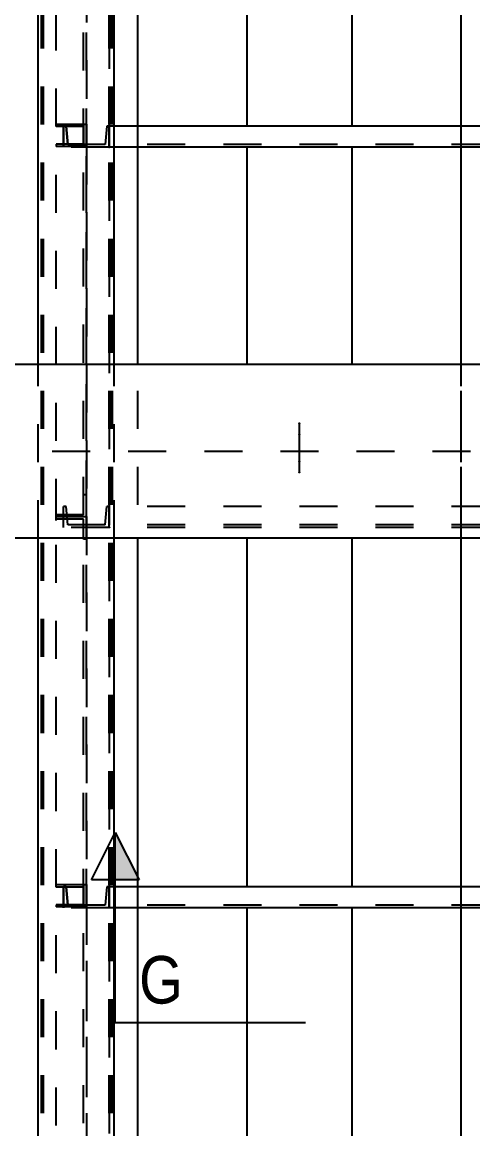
# Model space of a CAD drawing. Header units: millimetres. Extents: x 149919 to 150445, y 136651 to 136866.
# Drawn here: x 150262.134 to 150263.319, y 136805.993 to 136808.904 of the extents above; entities that cross this region are included whole.
import ezdxf

# ---------------------------------------------------------------- set-up
doc = ezdxf.new("R2010")
doc.units = ezdxf.units.MM
doc.header["$LTSCALE"] = 0.25
for name, pattern in [('CENTER', [50.8, 31.75, -6.35, 6.35, -6.35]), ('XKITLINE00', [0]), ('XKITLINE02', [4, 2, -2]), ('XKITLINE03', [6, 3, -1, 1, -1])]:
    doc.linetypes.add(name, pattern=pattern)
doc.styles.add('ARIAL', font='arial.ttf')

# ---------------------------------------------------------------- blocks, each defined once
blk = doc.blocks.new('çatıı')
at = {"color": 1, "linetype": 'XKITLINE03'}
for p, q in [((12049.01, 16103.17), (12049.01, 15406.22)), ((12055.01, 16090.89), (12055.01, 15406.22)), ((12147.49, 15406.22), (12147.49, 16090.89)), ((12049.01, 15923.03), (12049.01, 15826.29)), ((12049.01, 15820.48), (12049.01, 15723.03)), ((12055.01, 15820.28), (12055.01, 15820.28)), ((12154.99, 15820.28), (12055.01, 15820.28)), ((12049.01, 15723.03), (12049.01, 15626.29)), ((12055.01, 15720.28), (12055.01, 15720.28)), ((12154.99, 15720.28), (12055.01, 15720.28)), ((12049.01, 15620.48), (12049.01, 15523.03)), ((12055.01, 15620.28), (12055.01, 15620.28)), ((12154.99, 15620.28), (12055.01, 15620.28))]:
    blk.add_line(p, q, dxfattribs=at)
at = {"color": 116, "linetype": 'XKITLINE02', "true_color": 0x136734}
for p, q in [((12037.16, 15406.22), (12037.16, 16090.12)), ((12037.69, 15406.22), (12037.69, 16090.06)), ((12054.93, 15406.22), (12054.93, 16090.06)), ((12055.01, 15406.22), (12055.01, 16090.89)), ((12055.46, 15406.22), (12055.46, 16090.12)), ((12055.86, 15406.22), (12055.86, 16090.89)), ((12147.49, 15406.22), (12147.49, 16090.89)), ((12062.51, 15406.22), (12062.51, 16028.83)), ((12147.49, 15406.22), (12147.49, 15976.69)), ((12041.01, 15825.71), (12041.01, 15923.03)), ((12048.21, 15820.46), (12048.21, 15922.44)), ((12049.01, 15820.46), (12049.01, 15920.98)), ((12049.01, 15826.29), (12041.01, 15826.29)), ((12048.21, 15825.71), (12041.01, 15825.71)), ((12043.69, 15825.78), (12043.01, 15825.78)), ((12043.01, 15820.28), (12043.01, 15825.78)), ((12043.01, 15825.78), (12043.01, 15820.28)), ((12044.07, 15820.98), (12043.69, 15825.78)), ((12043.69, 15825.78), (12044.07, 15820.98)), ((12049.01, 15826.28), (12048.21, 15826.28)), ((12048.21, 15826.28), (12048.21, 15821.06)), ((12048.21, 15723.61), (12048.21, 15826.28)), ((12049.01, 15826.28), (12049.01, 15820.48)), ((12049.01, 15727.93), (12049.01, 15826.28)), ((12054.33, 15825.78), (12053.95, 15820.98)), ((12054.33, 15825.78), (12053.95, 15820.98)), ((12055.01, 15825.78), (12054.33, 15825.78)), ((12055.01, 15825.78), (12055.01, 15820.28)), ((12055.01, 15825.78), (12055.01, 15820.28)), ((12062.51, 15825.78), (12055.01, 15825.78)), ((12055.01, 15820.28), (12055.01, 15825.78)), ((12154.99, 15825.78), (12147.49, 15825.78)), ((12048.21, 15821.06), (12041.01, 15821.06)), ((12041.01, 15821.06), (12041.01, 15820.48)), ((12041.01, 15723.03), (12041.01, 15821.06)), ((12049.01, 15820.48), (12041.01, 15820.48)), ((12055.01, 15820.28), (12043.01, 15820.28)), ((12053.95, 15820.98), (12044.07, 15820.98)), ((12049.01, 15820.46), (12048.21, 15820.46)), ((12049.01, 15723.03), (12049.01, 15820.48)), ((12154.99, 15820.98), (12055.01, 15820.98)), ((12062.51, 15820.28), (12055.01, 15820.28)), ((12154.99, 15820.28), (12147.49, 15820.28)), ((12036.31, 15717.45), (12036.31, 15763.1)), ((12056.31, 15717.45), (12056.31, 15763.1)), ((12062.51, 15406.22), (12062.51, 15763.1)), ((12147.49, 15717.45), (12147.49, 15763.1)), ((12049.01, 15728.83), (12048.21, 15728.83)), ((12043.69, 15725.78), (12043.01, 15725.78)), ((12043.01, 15720.28), (12043.01, 15725.78)), ((12043.01, 15720.28), (12043.01, 15725.78)), ((12044.07, 15720.98), (12043.69, 15725.78)), ((12044.07, 15720.98), (12043.69, 15725.78)), ((12053.95, 15720.98), (12054.33, 15725.78)), ((12053.95, 15720.98), (12054.33, 15725.78)), ((12055.01, 15725.78), (12054.33, 15725.78)), ((12055.01, 15720.28), (12055.01, 15725.78)), ((12055.01, 15720.28), (12055.01, 15725.78)), ((12154.99, 15725.78), (12055.01, 15725.78)), ((12055.01, 15720.28), (12055.01, 15725.78)), ((12048.21, 15723.61), (12041.01, 15723.61)), ((12041.01, 15722.1), (12041.01, 15723.03)), ((12049.01, 15723.03), (12041.01, 15723.03)), ((12049.01, 15723.03), (12041.01, 15723.03)), ((12049.01, 15717.2), (12049.01, 15723.03)), ((12048.21, 15722.44), (12041.01, 15722.44)), ((12041.01, 15625.71), (12041.01, 15722.1)), ((12055.01, 15720.28), (12043.01, 15720.28)), ((12053.95, 15720.98), (12044.07, 15720.98)), ((12048.21, 15717.2), (12048.21, 15722.44)), ((12048.21, 15620.46), (12048.21, 15722.1)), ((12049.01, 15620.46), (12049.01, 15722.1)), ((12154.99, 15720.98), (12055.01, 15720.98)), ((12154.99, 15720.28), (12055.01, 15720.28)), ((12049.01, 15717.2), (12048.21, 15717.2)), ((12049.01, 15626.29), (12041.01, 15626.29)), ((12048.21, 15625.71), (12041.01, 15625.71)), ((12043.69, 15625.78), (12043.01, 15625.78)), ((12043.01, 15620.28), (12043.01, 15625.78)), ((12043.01, 15625.78), (12043.01, 15620.28)), ((12044.07, 15620.98), (12043.69, 15625.78)), ((12043.69, 15625.78), (12044.07, 15620.98)), ((12049.01, 15626.28), (12048.21, 15626.28)), ((12048.21, 15626.28), (12048.21, 15621.06)), ((12048.21, 15523.61), (12048.21, 15626.28)), ((12049.01, 15626.28), (12049.01, 15620.48)), ((12049.01, 15626.28), (12049.01, 15528.83)), ((12054.33, 15625.78), (12053.95, 15620.98)), ((12054.33, 15625.78), (12053.95, 15620.98)), ((12055.01, 15625.78), (12054.33, 15625.78)), ((12055.01, 15625.78), (12055.01, 15620.28)), ((12055.01, 15625.78), (12055.01, 15620.28)), ((12062.51, 15625.78), (12055.01, 15625.78)), ((12055.01, 15620.28), (12055.01, 15625.78)), ((12154.99, 15625.78), (12147.49, 15625.78)), ((12048.21, 15621.06), (12041.01, 15621.06)), ((12041.01, 15621.06), (12041.01, 15620.48)), ((12041.01, 15523.03), (12041.01, 15621.06)), ((12053.95, 15620.98), (12044.07, 15620.98)), ((12154.99, 15620.98), (12055.01, 15620.98)), ((12049.01, 15620.48), (12041.01, 15620.48)), ((12055.01, 15620.28), (12043.01, 15620.28)), ((12049.01, 15620.46), (12048.21, 15620.46)), ((12049.01, 15620.48), (12049.01, 15523.03)), ((12062.51, 15620.28), (12055.01, 15620.28)), ((12154.99, 15620.28), (12147.49, 15620.28))]:
    blk.add_line(p, q, dxfattribs=at)
at = {"color": 7, "linetype": 'XKITLINE00'}
for p, q in [((12036.31, 15763.1), (12036.31, 16012.92)), ((12056.31, 15763.1), (12056.31, 16000.65)), ((12062.51, 15763.1), (12062.51, 15996.85)), ((12147.49, 15763.1), (12147.49, 15944.72)), ((12147.49, 15825.78), (12062.51, 15825.78)), ((12147.49, 15820.28), (12062.51, 15820.28)), ((12036.31, 15406.22), (12036.31, 15717.45)), ((12056.31, 15406.22), (12056.31, 15717.45)), ((12062.51, 15406.22), (12062.51, 15717.45)), ((12147.49, 15438.02), (12147.49, 15717.45)), ((12147.49, 15625.78), (12062.51, 15625.78)), ((12147.49, 15620.28), (12062.51, 15620.28))]:
    blk.add_line(p, q, dxfattribs=at)
at = {"color": 8, "linetype": 'XKITLINE00'}
for p, q in [((12091.2, 15920.28), (12091.2, 15825.78)), ((12118.8, 15920.28), (12118.8, 15825.78)), ((12091.2, 15820.28), (12091.2, 15763.1)), ((12118.8, 15820.28), (12118.8, 15763.1)), ((12182.19, 15763.1), (12027.8, 15763.1)), ((12182.19, 15717.45), (12027.8, 15717.45)), ((12091.2, 15717.45), (12091.2, 15625.78)), ((12118.8, 15717.45), (12118.8, 15625.78)), ((12091.2, 15620.28), (12091.2, 15525.78)), ((12118.8, 15620.28), (12118.8, 15525.78))]:
    blk.add_line(p, q, dxfattribs=at)
at = {"color": 8, "linetype": 'CENTER'}
for p, q in [((12105, 15737.67), (12105, 15747.65)), ((12105, 15734.79), (12105, 15744.77)), ((12370, 15740.27), (11840, 15740.27))]:
    blk.add_line(p, q, dxfattribs=at)
at = {"color": 30, "linetype": 'XKITLINE00'}
for p, q in [((12050.34, 15627.57), (12056.59, 15640.07)), ((12056.59, 15640.07), (12062.84, 15627.57)), ((12062.84, 15627.57), (12050.34, 15627.57))]:
    blk.add_line(p, q, dxfattribs=at)
at = {"color": 2, "linetype": 'XKITLINE00'}
for q in [(12056.59, 15640.07), (12106.59, 15590.07)]:
    blk.add_line((12056.59, 15590.07), q, dxfattribs=at)
at = {"color": 1, "linetype": 'XKITLINE00'}
for centre in [(12049.01, 15826.29), (12049.01, 15820.48), (12055.01, 15820.28), (12055.01, 15820.28), (12049.01, 15723.03), (12049.01, 15723.03), (12055.01, 15720.28), (12055.01, 15720.28), (12049.01, 15626.29), (12049.01, 15620.48), (12055.01, 15620.28), (12055.01, 15620.28)]:
    blk.add_circle(centre, 0.05, dxfattribs=at)
at = {"color": 8, "linetype": 'XKITLINE00'}
for centre in [(12105, 15747.65), (12105, 15744.77), (12105, 15737.67), (12105, 15734.79)]:
    blk.add_circle(centre, 0.05, dxfattribs=at)
at = {"color": 30, "linetype": 'Continuous'}
blk.add_solid([(12056.59, 15627.57), (12056.59, 15640.07), (12056.59, 15627.57), (12062.84, 15627.57)], dxfattribs=at)
at = {"color": 116, "true_color": 0x136734, "style": 'ARIAL', "width": 0.85}
blk.add_text('G', height=12.5, dxfattribs=at).set_placement((12062.84, 15595.07))

msp = doc.modelspace()

# ---------------------------------------------------------------- block references
at = {"xscale": 0.009999943142843078, "yscale": 0.009999943142843078, "zscale": 0.009999943142843078}
msp.add_blockref('çatıı', (150141.8141, 136650.3731), dxfattribs=at)

doc.saveas('drawing.dxf')
